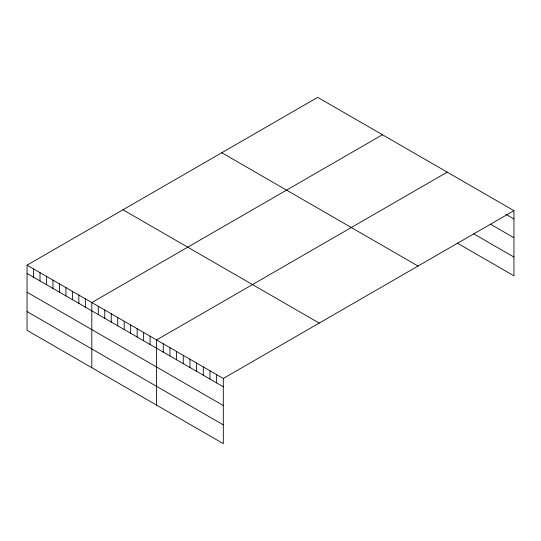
<?xml version="1.0" encoding="UTF-8"?>
<svg xmlns="http://www.w3.org/2000/svg" width="541" height="541" viewBox="0 0 541 541"><rect width="100%" height="100%" fill="white"/><g stroke="black" fill="none" stroke-linecap="round" stroke-linejoin="round"><path stroke-width="0.81" d="M513.95 210.672L223.305 378.47L223.305 443.64L27.05 330.328L27.05 265.164L317.695 97.36L513.95 210.672L513.95 275.836L457.233 243.092M382.46 134.756L91.814 302.554L91.814 367.724M447.224 172.146L156.579 339.944L156.579 405.114M505.943 214.337L513.95 218.963M490.592 224.245L513.95 237.729M473.916 233.955L513.95 257.07M221.783 152.738L418.037 266.044M122.963 209.786L319.217 323.099M27.05 265.164L223.305 378.47M27.05 273.455L223.305 386.761M27.05 292.221L223.305 405.534M27.05 311.562L223.305 424.868M216.637 374.622L216.637 382.913M209.962 370.768L209.962 379.058M203.288 366.913L203.288 375.204M196.62 363.058L196.62 371.356M189.945 359.21L189.945 367.501M183.271 355.356L183.271 363.647M176.596 351.501L176.596 359.799M169.928 347.653L169.928 355.944M163.254 343.799L163.254 352.09M150.1 336.204L150.1 344.502M143.629 332.472L143.629 340.762M137.15 328.732L137.15 337.023M130.672 324.992L130.672 333.283M124.2 321.253L124.2 329.543M117.722 317.513L117.722 325.804M111.243 313.773L111.243 322.064M104.765 310.034L104.765 318.324M98.293 306.294L98.293 314.585M85.336 298.815L85.336 307.105M78.864 295.075L78.864 303.366M72.386 291.335L72.386 299.633M65.907 287.596L65.907 295.893M59.436 283.856L59.436 292.154M52.957 280.123L52.957 288.414M46.479 276.383L46.479 284.674M40 272.644L40 280.935M33.528 268.904L33.528 277.195"/></g></svg>
